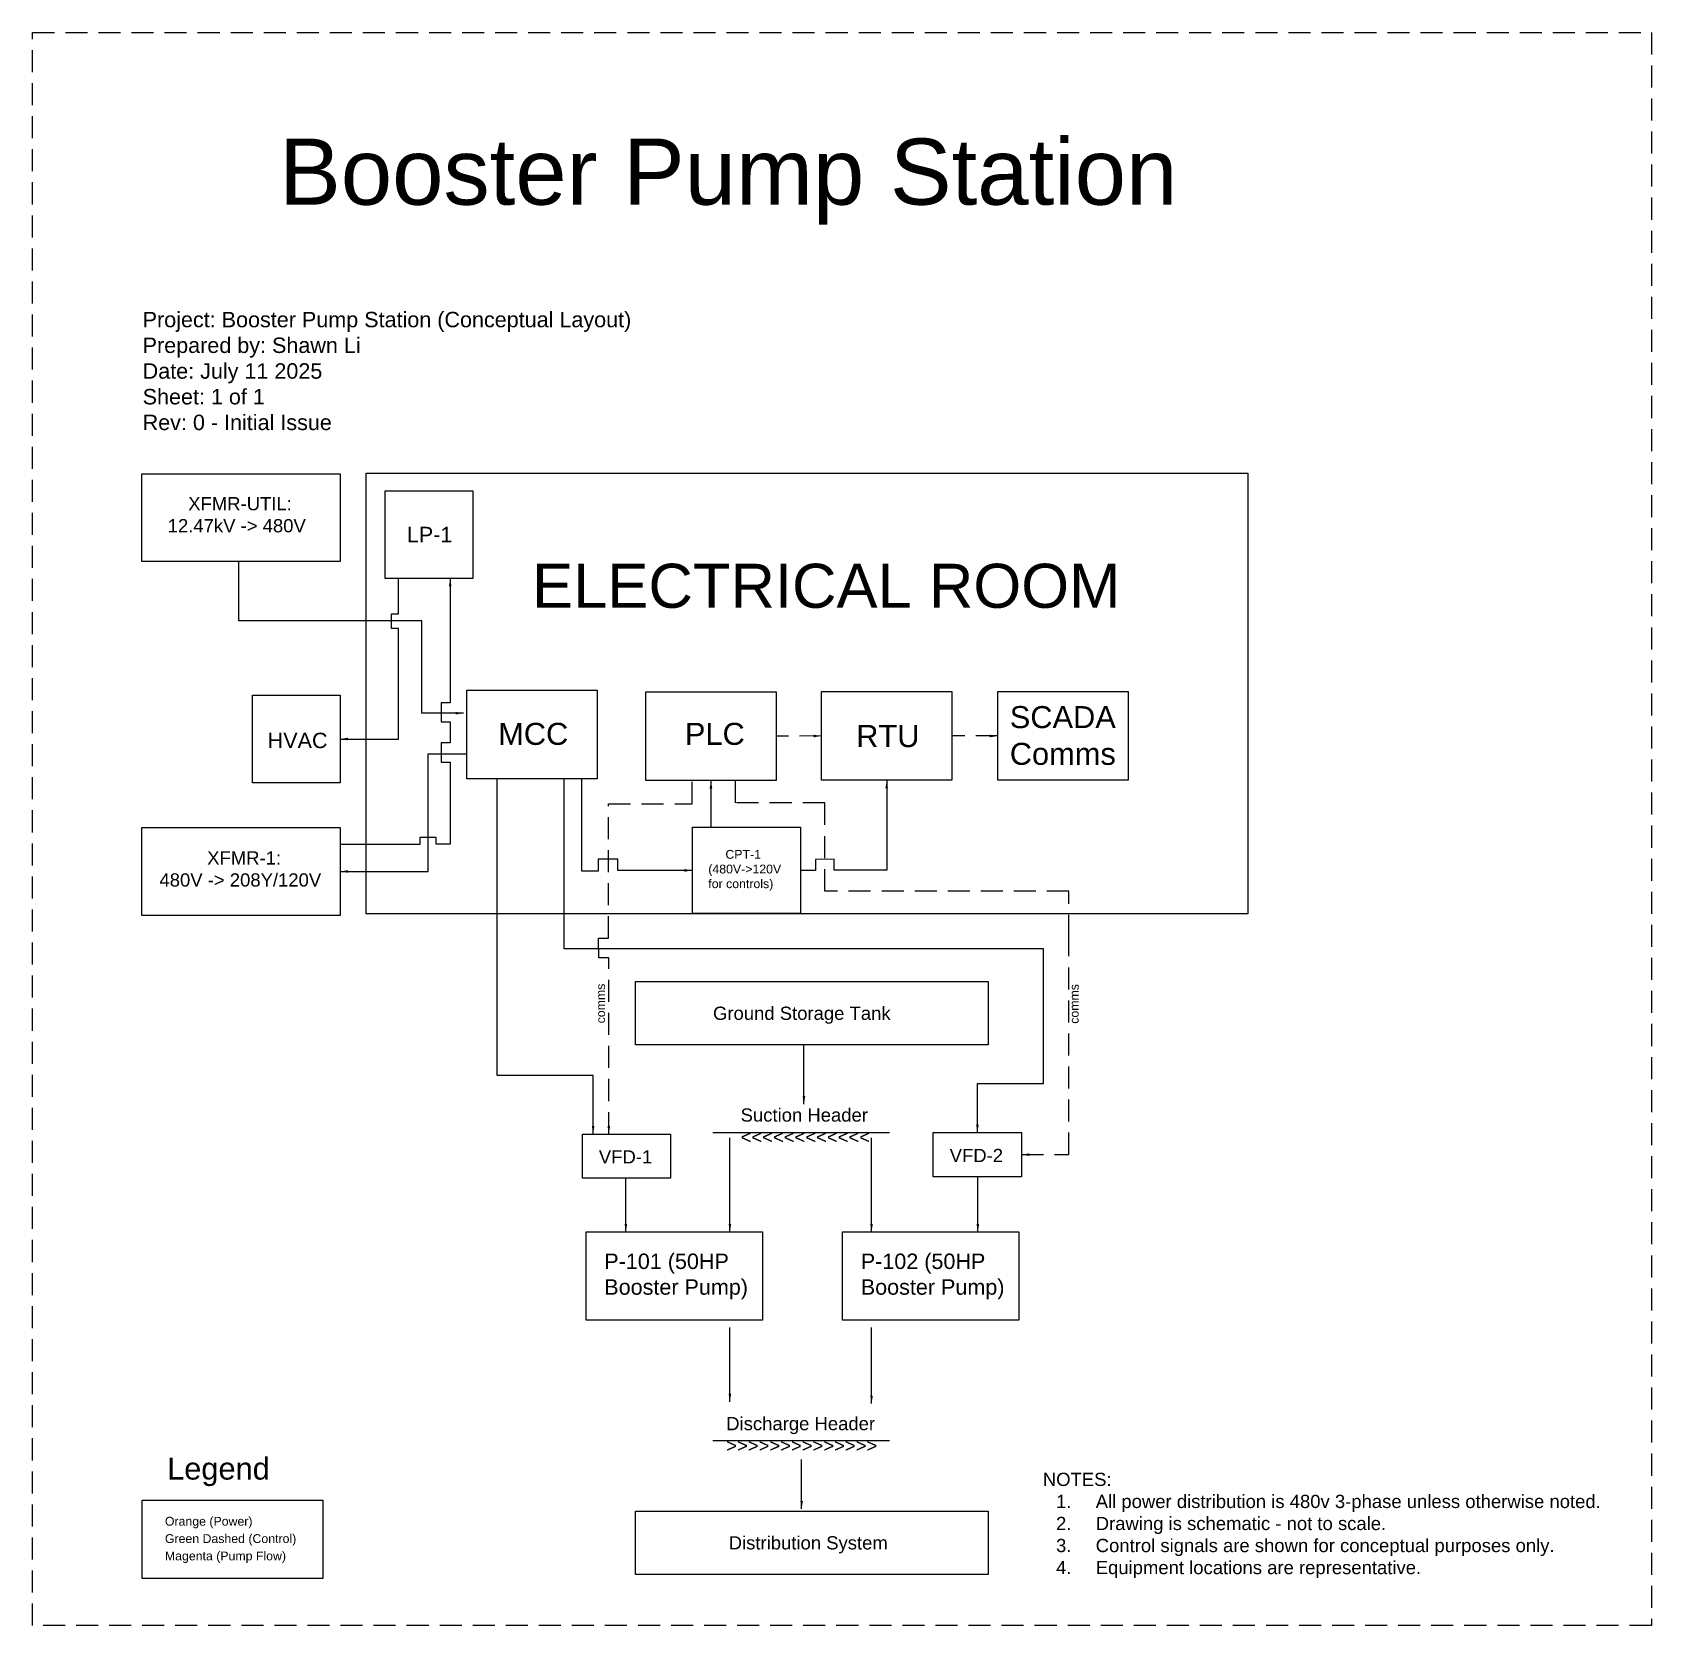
# Model space of a CAD drawing. Header units: inches. Extents: x 30 to 66.8, y 48.8 to 85.
import ezdxf

# ---------------------------------------------------------------- set-up
doc = ezdxf.new("R2010")
doc.units = ezdxf.units.IN
doc.header["$MEASUREMENT"] = 0
doc.linetypes.add('DASHED', pattern=[0.75, 0.5, -0.25])
for name, color, linetype in [('controls', 110, 'DASHED'), ('Electrical Power', 30, 'Continuous'), ('Piping', 50, 'Continuous'), ('pump flows', 210, 'Continuous')]:
    doc.layers.add(name, color=color, linetype=linetype)
doc.styles.get("Standard").update_dxf_attribs({"font": 'arial.ttf'})
doc.dimstyles.get("Standard").update_dxf_attribs({"dimtxt": 0.18, "dimasz": 0.18, "dimexe": 0.18, "dimexo": 0.0625, "dimgap": 0.09, "dimtad": 0, "dimtih": 1, "dimtoh": 1, "dimdec": 4, "dimzin": 0, "dimdsep": 46, "dimtxsty": 'Standard', "dimcen": 0.09, "dimadec": 0, "dimazin": 0, "dimtfac": 1, "dimtdec": 4, "dimtofl": 0, "dimtmove": 0, "dimatfit": 3, "dimfxl": 1, "dimtolj": 1, "dimtzin": 0, "dimarcsym": 0})

msp = doc.modelspace()

# ---------------------------------------------------------------- linework, layer by layer
for points in [[(32.497, 74.974), (36.997, 74.974), (36.997, 72.983), (32.497, 72.983)], [(37.591, 74.992), (57.591, 74.992), (57.591, 64.992), (37.591, 64.992)], [(38.017, 74.592), (40.006, 74.592), (40.006, 72.601), (38.017, 72.601)], [(35.009, 69.953), (36.997, 69.953), (36.997, 67.962), (35.009, 67.962)], [(39.874, 70.063), (42.831, 70.063), (42.831, 68.05), (39.874, 68.05)], [(43.933, 70.027), (46.89, 70.027), (46.89, 68.013), (43.933, 68.013)], [(47.921, 70.033), (50.878, 70.033), (50.878, 68.02), (47.921, 68.02)], [(51.92, 70.033), (54.877, 70.033), (54.877, 68.02), (51.92, 68.02)], [(32.497, 66.947), (36.997, 66.947), (36.997, 64.956), (32.497, 64.956)], [(44.991, 66.954), (47.444, 66.954), (47.444, 64.998), (44.991, 64.998)], [(43.701, 63.452), (51.701, 63.452), (51.701, 62.018), (43.701, 62.018)], [(42.498, 59.993), (44.498, 59.993), (44.498, 58.993), (42.498, 58.993)], [(50.458, 60.026), (52.458, 60.026), (52.458, 59.026), (50.458, 59.026)], [(42.58, 57.772), (46.58, 57.772), (46.58, 55.772), (42.58, 55.772)], [(48.4, 57.772), (52.4, 57.772), (52.4, 55.772), (48.4, 55.772)], [(32.503, 51.689), (36.604, 51.689), (36.604, 49.907), (32.503, 49.907)], [(43.701, 51.435), (51.701, 51.435), (51.701, 50.001), (43.701, 50.001)]]:
    msp.add_lwpolyline(points, close=True)
at = {"layer": 'controls'}
msp.add_lwpolyline([(30.015, 84.991), (66.757, 84.991), (66.757, 48.839), (30.015, 48.839)], close=True, dxfattribs=at)
at = {"layer": 'Piping'}
for points in [[(45.452, 60.026), (49.466, 60.026)], [(45.452, 53.041), (49.466, 53.041)]]:
    msp.add_lwpolyline(points, dxfattribs=at)

# ---------------------------------------------------------------- texts
at = {"attachment_point": 1}
for s, width, heights, insert, char_height in [('Booster Pump Station', 32.05746, [6.817], (35.615, 82.581), 1.5), ('Project: Booster Pump Station (Conceptual Layout)\\PPrepared by: Shawn Li\\PDate: July 11 2025\\PSheet: 1 of 1\\PRev: 0 - Initial Issue', 12.3728, [2.784], (32.517, 78.65), 0.35), ('     XFMR-UTIL:\\P 12.47kV -> 480V', 4.27642, [1.221], (32.969, 74.447), 0.3), ('LP-1', 1.14363, [0], (38.512, 73.772), 0.35), ('ELECTRICAL ROOM', 13.89733, [0], (41.353, 72.934), 1), ('SCADA\\PComms', 3.55961, [2.014], (52.193, 69.704), 0.5), ('HVAC', 1.14363, [0], (35.354, 69.1), 0.35), ('MCC', 0.97481, [0.589], (40.584, 69.324), 0.5), ('PLC', 0.97481, [0.589], (44.821, 69.324), 0.5), ('RTU', 0.97481, [0.589], (48.708, 69.274), 0.5), ('^IXFMR-1:\\P 480V -> 208Y/120V', 4.27642, [1.221], (32.782, 66.409), 0.3), ('     CPT-1\\P(480V->120V\\Pfor controls)', 1.79007, [1.059], (45.352, 66.44), 0.2), ('Ground Storage Tank', 4.81543, [0.106], (45.459, 62.884), 0.3), ('VFD-1', 0.87636, [0.106], (42.869, 59.625), 0.3), ('VFD-2', 0.87636, [0.106], (50.829, 59.657), 0.3), ('P-101 (50HP Booster Pump)', 3.54579, [0], (42.992, 57.281), 0.35), ('P-102 (50HP Booster Pump)', 3.54579, [0], (48.812, 57.281), 0.35), ('Legend', 1.63784, [0], (33.072, 52.652), 0.5), ('NOTES:\\P\\pxi-3,l4,t4;1.^IAll power distribution is 480v 3-phase unless otherwise noted.\\P2.^IDrawing is schematic - not to scale.\\P3.^IControl signals are shown for conceptual purposes only.\\P4.^IEquipment locations are representative.', 13.36191, [3.009], (52.943, 52.307), 0.3), ('Distribution System', 3.74916, [0.14], (45.815, 50.867), 0.3)]:
    msp.add_mtext_dynamic_manual_height_columns(s, width=width, gutter_width=1, heights=heights, dxfattribs=dict(at, insert=insert, char_height=char_height))
at = {"char_height": 0.2, "attachment_point": 1, "rotation": 90}
for insert in [(42.809, 62.505), (53.555, 62.496)]:
    msp.add_mtext_dynamic_manual_height_columns('comms', width=0.86205, gutter_width=1, heights=[0], dxfattribs=dict(at, insert=insert))
at = {"layer": 'controls', "insert": (33.022, 50.913), "char_height": 0.2, "attachment_point": 1}
msp.add_mtext_dynamic_manual_height_columns('Green Dashed (Control)', width=3.27739, gutter_width=1, heights=[0], dxfattribs=at)
at = {"layer": 'Electrical Power', "insert": (33.022, 51.307), "char_height": 0.2, "attachment_point": 1}
msp.add_mtext_dynamic_manual_height_columns('Orange (Power)', width=3.27739, gutter_width=1, heights=[0], dxfattribs=at)
at = {"layer": 'Piping', "char_height": 0.3, "attachment_point": 1}
for s, width, heights, insert in [('Suction Header\\P<<<<<<<<<<<<', 3.02328, [0], (46.086, 60.575)), ('Discharge Header\\P>>>>>>>>>>>>>>', 3.64979, [1.364], (45.759, 53.573))]:
    msp.add_mtext_dynamic_manual_height_columns(s, width=width, gutter_width=1, heights=heights, dxfattribs=dict(at, insert=insert))
at = {"layer": 'pump flows', "insert": (33.022, 50.52), "char_height": 0.2, "attachment_point": 1}
msp.add_mtext_dynamic_manual_height_columns('Magenta (Pump Flow)', width=3.27739, gutter_width=1, heights=[0], dxfattribs=at)

# ---------------------------------------------------------------- leaders
at = {"layer": 'controls'}
for points in [[(47.921, 69.026), (46.89, 69.02)], [(51.92, 69.026), (50.878, 69.026)], [(43.095, 59.993), (43.095, 63.992), (42.865, 63.993), (42.862, 64.437), (43.089, 64.436), (43.089, 67.489), (44.983, 67.489), (44.983, 68.013)], [(52.458, 59.526), (53.536, 59.526), (53.536, 64.469), (53.536, 65.506), (47.994, 65.506), (47.994, 67.509), (45.968, 67.509), (45.968, 68.013)]]:
    msp.add_leader(points, dimstyle='Standard', dxfattribs=at)
at = {"layer": 'Electrical Power'}
for points in [[(39.801, 69.543), (38.849, 69.543), (38.849, 71.642), (34.703, 71.642), (34.703, 72.983)], [(39.495, 72.601), (39.495, 69.776), (39.288, 69.776), (39.288, 69.344), (39.496, 69.344), (39.496, 68.872), (39.288, 68.872), (39.288, 68.434), (39.492, 68.434), (39.492, 66.569), (39.18, 66.569), (39.18, 66.719), (38.805, 66.719), (38.805, 66.56), (36.997, 66.56)], [(36.997, 68.957), (38.321, 68.957), (38.321, 71.464), (38.162, 71.464), (38.162, 71.8), (38.32, 71.8), (38.32, 72.601)], [(36.997, 65.951), (38.992, 65.951), (38.992, 68.621), (39.874, 68.621)], [(42.739, 59.993), (42.739, 61.325), (40.561, 61.325), (40.561, 68.05)], [(51.458, 60.026), (51.458, 61.139), (52.958, 61.139), (52.958, 64.195), (42.078, 64.195), (42.078, 68.05)], [(44.991, 65.976), (43.302, 65.976), (43.302, 66.228), (42.853, 66.228), (42.853, 65.961), (42.485, 65.961), (42.485, 68.05)], [(45.412, 68.013), (45.412, 66.954)], [(49.4, 68.02), (49.4, 65.978), (48.209, 65.978), (48.208, 66.227), (47.785, 66.226), (47.784, 65.971), (47.444, 65.971)], [(43.481, 57.772), (43.481, 58.993)], [(51.468, 57.772), (51.468, 59.026)]]:
    msp.add_leader(points, dimstyle='Standard', dxfattribs=at)
at = {"layer": 'pump flows'}
for points in [[(47.522, 60.673), (47.522, 62.018)], [(45.842, 57.772), (45.842, 59.904)], [(49.056, 57.772), (49.056, 59.904)], [(45.842, 53.92), (45.842, 55.607)], [(49.056, 53.876), (49.056, 55.607)], [(47.47, 51.488), (47.47, 52.612)]]:
    msp.add_leader(points, dimstyle='Standard', dxfattribs=at)

doc.saveas('drawing.dxf')
